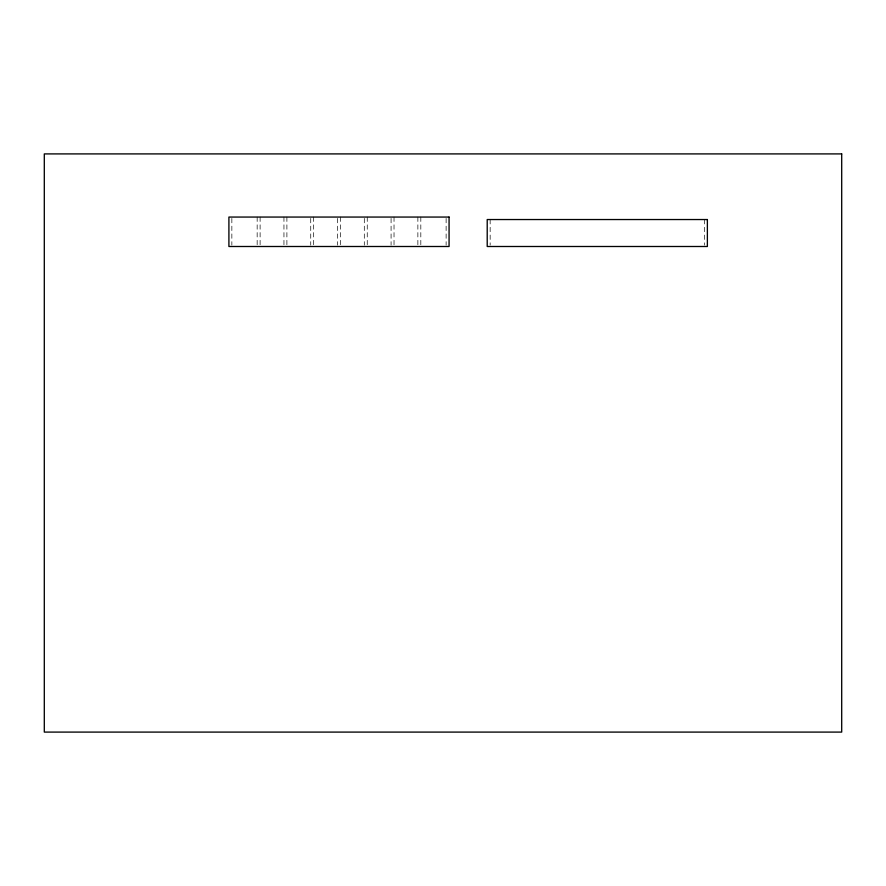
<?xml version="1.0" encoding="UTF-8"?>
<svg xmlns="http://www.w3.org/2000/svg" width="886" height="886" viewBox="0 0 886 886"><rect width="100%" height="100%" fill="white"/><g stroke="black" fill="none" stroke-linecap="round" stroke-linejoin="round"><path stroke-width="0.66" stroke-dasharray="4.43 3.32" d="M704.425 219.54L704.425 245.145M490.157 219.54L490.157 245.145M446.123 218.399L446.123 245.156M420.817 217.059L420.817 245.156M417.871 217.059L417.871 245.156M394.026 217.059L394.026 245.156M391.08 218.399L391.08 245.156M367.247 217.059L367.247 245.156M364.301 218.399L364.301 245.156M340.457 217.059L340.457 245.156M337.522 218.399L337.522 245.156M313.677 217.059L313.677 245.156M310.731 218.399L310.731 245.156M286.898 217.059L286.898 245.156M283.952 217.059L283.952 245.156M260.107 217.059L260.107 245.156M257.161 217.059L257.161 245.156M231.855 218.399L231.855 245.156"/><path stroke-width="1.33" d="M841.7 153.909L44.3 153.909L44.3 732.091L841.7 732.091L841.7 153.909M449.069 217.059L228.909 217.059L228.909 246.496L449.069 246.496L449.069 217.059M707.371 219.54L487.211 219.54L487.211 246.496L707.371 246.496L707.371 219.54"/></g></svg>
